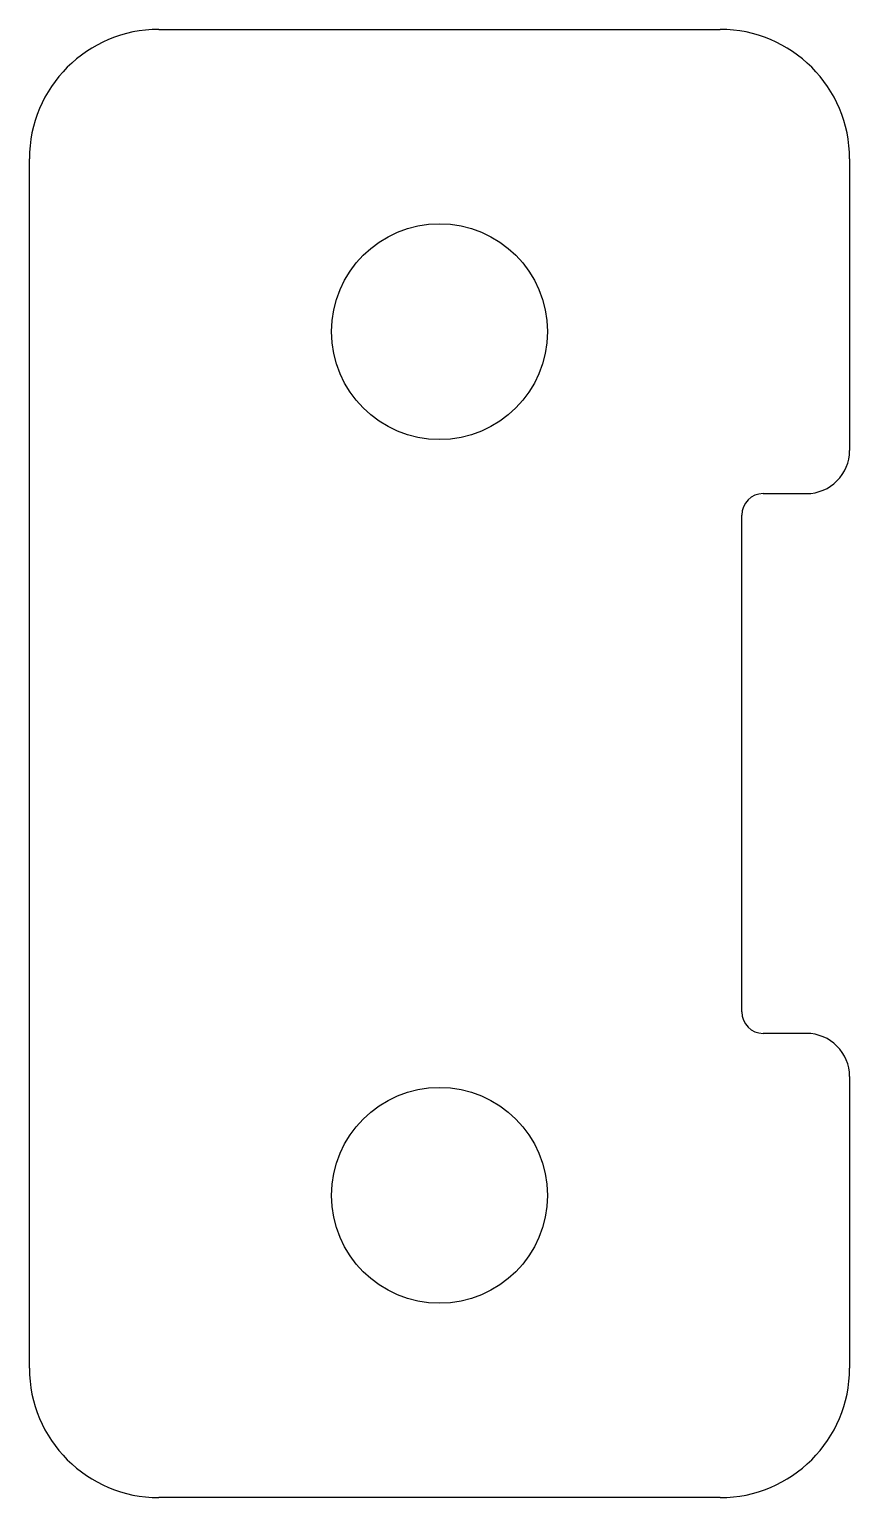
# Model space of a CAD drawing. Extents: x -19.5 to -0.5, y -59.5 to -25.5.
import ezdxf

# ---------------------------------------------------------------- set-up
doc = ezdxf.new("R2010")
doc.units = 0
doc.layers.add('Fillet018_cs', color=7, linetype='CONTINUOUS')

msp = doc.modelspace()

# ---------------------------------------------------------------- linework, layer by layer
at = {"layer": 'Fillet018_cs'}
for p, q in [((-16.5, -25.5, 0.75), (-3.5, -25.5, 0.75)), ((-19.5, -56.5, 0.75), (-19.5, -28.5, 0.75)), ((-0.5, -28.5, 0.75), (-0.5, -35.25, 0.75)), ((-2.5, -36.25, 0.75), (-1.5, -36.25, 0.75)), ((-3, -48.25, 0.75), (-3, -36.75, 0.75)), ((-1.5, -48.75, 0.75), (-2.5, -48.75, 0.75)), ((-0.5, -49.75, 0.75), (-0.5, -56.5, 0.75)), ((-3.5, -59.5, 0.75), (-16.5, -59.5, 0.75))]:
    msp.add_line(p, q, dxfattribs=at)
for centre in [(-10, -32.5), (-10, -52.5)]:
    msp.add_circle(centre, 2.5, dxfattribs=at)
for centre, radius, start, end in [((-16.5, -28.5, 0.75), 3, 90, 180), ((-3.5, -28.5, 0.75), 3, 0, 90), ((-1.5, -35.25, 0.75), 1, -90, 0), ((-2.5, -36.75, 0.75), 0.5, 90, 180), ((-2.5, -48.25, 0.75), 0.5, 180, -90), ((-1.5, -49.75, 0.75), 1, 0, 90), ((-16.5, -56.5, 0.75), 3, 180, -90), ((-3.5, -56.5, 0.75), 3, -90, 0)]:
    msp.add_arc(centre, radius, start, end, dxfattribs=at)

doc.saveas('drawing.dxf')
